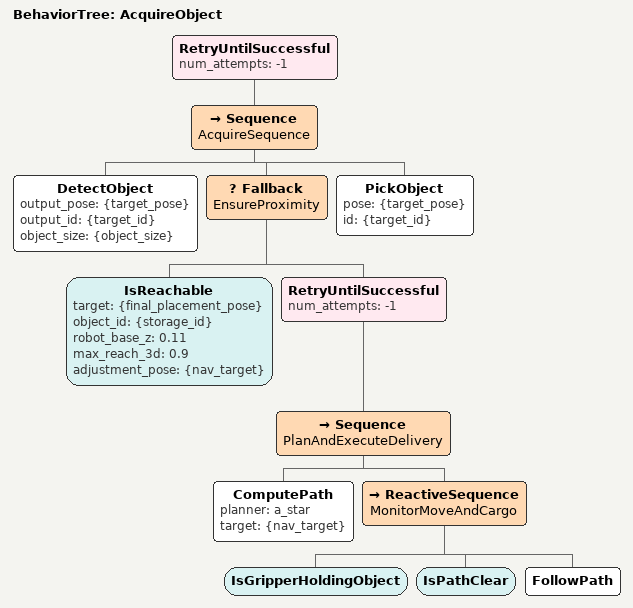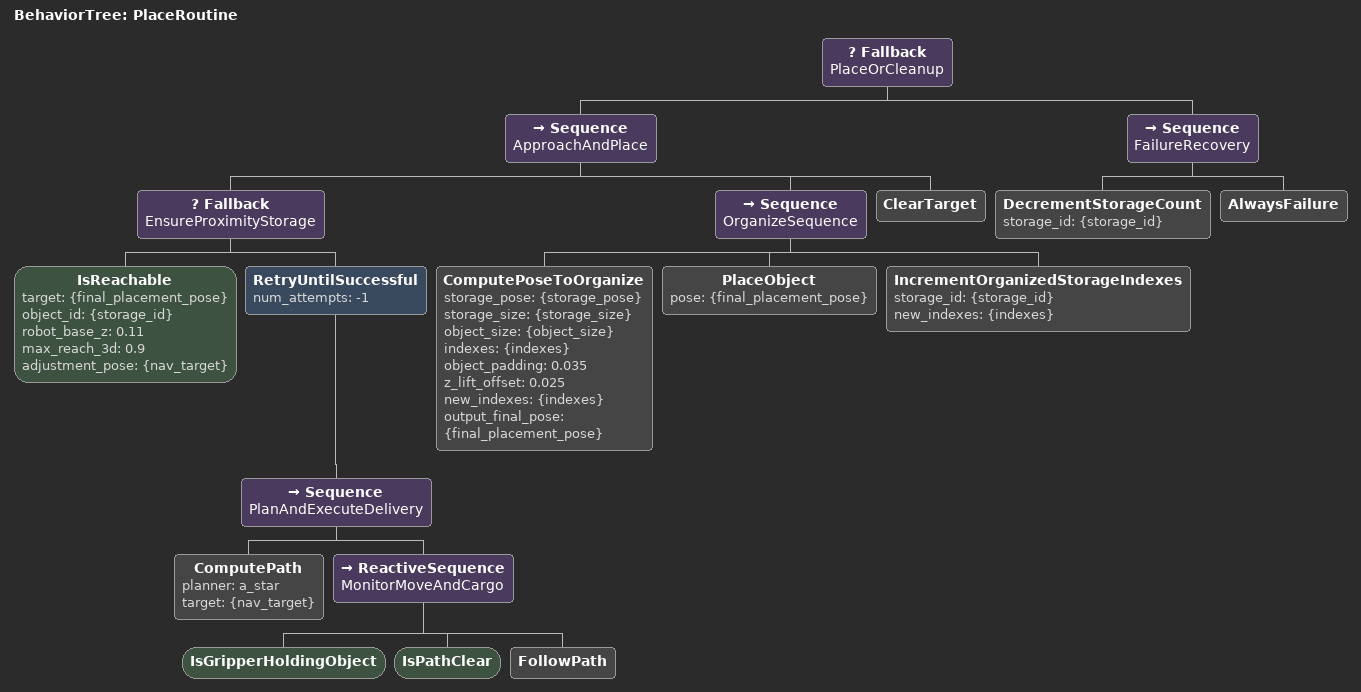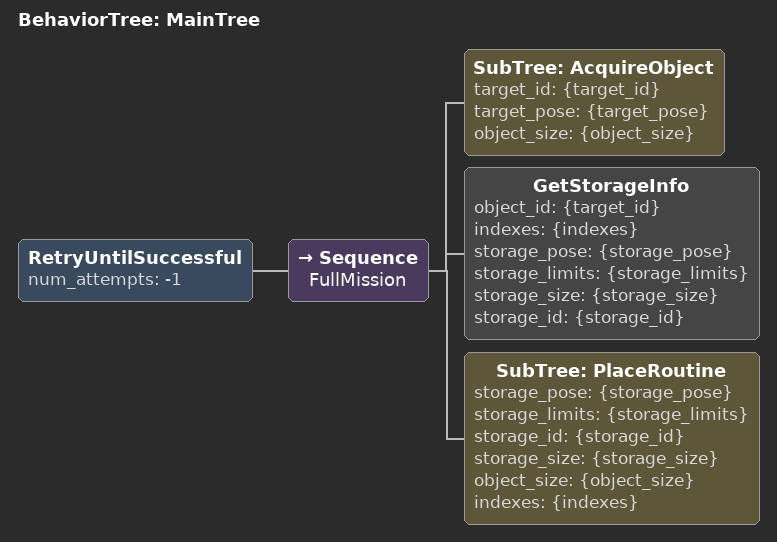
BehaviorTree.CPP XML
<root BTCPP_format="4" main_tree_to_execute="MainTree">

  <BehaviorTree ID="AcquireObject">
    <RetryUntilSuccessful num_attempts="-1">
      <Sequence name="AcquireSequence">

        <DetectObject output_pose="{target_pose}" output_id="{target_id}" object_size="{object_size}"/>

        <Fallback name="EnsureProximity">
             <IsReachable target="{final_placement_pose}"
                          object_id="{storage_id}"
                          robot_base_z="0.11"
                          max_reach_3d="0.9"
                          adjustment_pose="{nav_target}"/>

             <RetryUntilSuccessful num_attempts="-1">
                    <Sequence name="PlanAndExecuteDelivery">

                        <ComputePath planner="a_star" target="{nav_target}"/>

                        <ReactiveSequence name="MonitorMoveAndCargo">
                            <IsGripperHoldingObject/>
                            <IsPathClear/>
                            <FollowPath/>
                          </ReactiveSequence>

                    </Sequence>
                </RetryUntilSuccessful>
        </Fallback>

        <PickObject pose="{target_pose}" id="{target_id}"/>
      </Sequence>
    </RetryUntilSuccessful>
  </BehaviorTree>

  <BehaviorTree ID="PlaceRoutine">
    <Fallback name="PlaceOrCleanup">

        <Sequence name="ApproachAndPlace">

            <Fallback name="EnsureProximityStorage">
                <IsReachable target="{final_placement_pose}"
                          object_id="{storage_id}"
                          robot_base_z="0.11"
                          max_reach_3d="0.9"
                          adjustment_pose="{nav_target}"/>

                <RetryUntilSuccessful num_attempts="-1">
                    <Sequence name="PlanAndExecuteDelivery">

                        <ComputePath planner="a_star" target="{nav_target}"/>

                        <ReactiveSequence name="MonitorMoveAndCargo">
                            <IsGripperHoldingObject/>
                            <IsPathClear/>
                            <FollowPath/>
                          </ReactiveSequence>

                    </Sequence>
                </RetryUntilSuccessful>
            </Fallback>

            <Sequence name="OrganizeSequence">
                <ComputePoseToOrganize storage_pose="{storage_pose}"
                                    storage_size="{storage_size}"
                                    object_size="{object_size}"
                                    indexes="{indexes}"
                                    object_padding="0.035"
                                    z_lift_offset="0.025"
                                    new_indexes="{indexes}"
                                    output_final_pose="{final_placement_pose}"/>

                <PlaceObject pose="{final_placement_pose}"/>

                <IncrementOrganizedStorageIndexes storage_id="{storage_id}" new_indexes="{indexes}"/>
            </Sequence>

            <ClearTarget/>
        </Sequence>

        <Sequence name="FailureRecovery">
            <DecrementStorageCount storage_id="{storage_id}"/>

            <AlwaysFailure/> </Sequence>

    </Fallback>
  </BehaviorTree>

  <BehaviorTree ID="MainTree">
    <RetryUntilSuccessful num_attempts="-1">
      <Sequence name="FullMission">

        <SubTree ID="AcquireObject"
                 target_id="{target_id}"
                 target_pose="{target_pose}"
                 object_size="{object_size}"/>

        <GetStorageInfo object_id="{target_id}"
                        indexes="{indexes}"
                        storage_pose="{storage_pose}"
                        storage_limits="{storage_limits}"
                        storage_size="{storage_size}"
                        storage_id="{storage_id}"/>

        <SubTree ID="PlaceRoutine"
                 storage_pose="{storage_pose}"
                 storage_limits="{storage_limits}"
                 storage_id="{storage_id}"
                 storage_size="{storage_size}"
                 object_size="{object_size}"
                 indexes="{indexes}"/> </Sequence>
    </RetryUntilSuccessful>
  </BehaviorTree>

</root>
